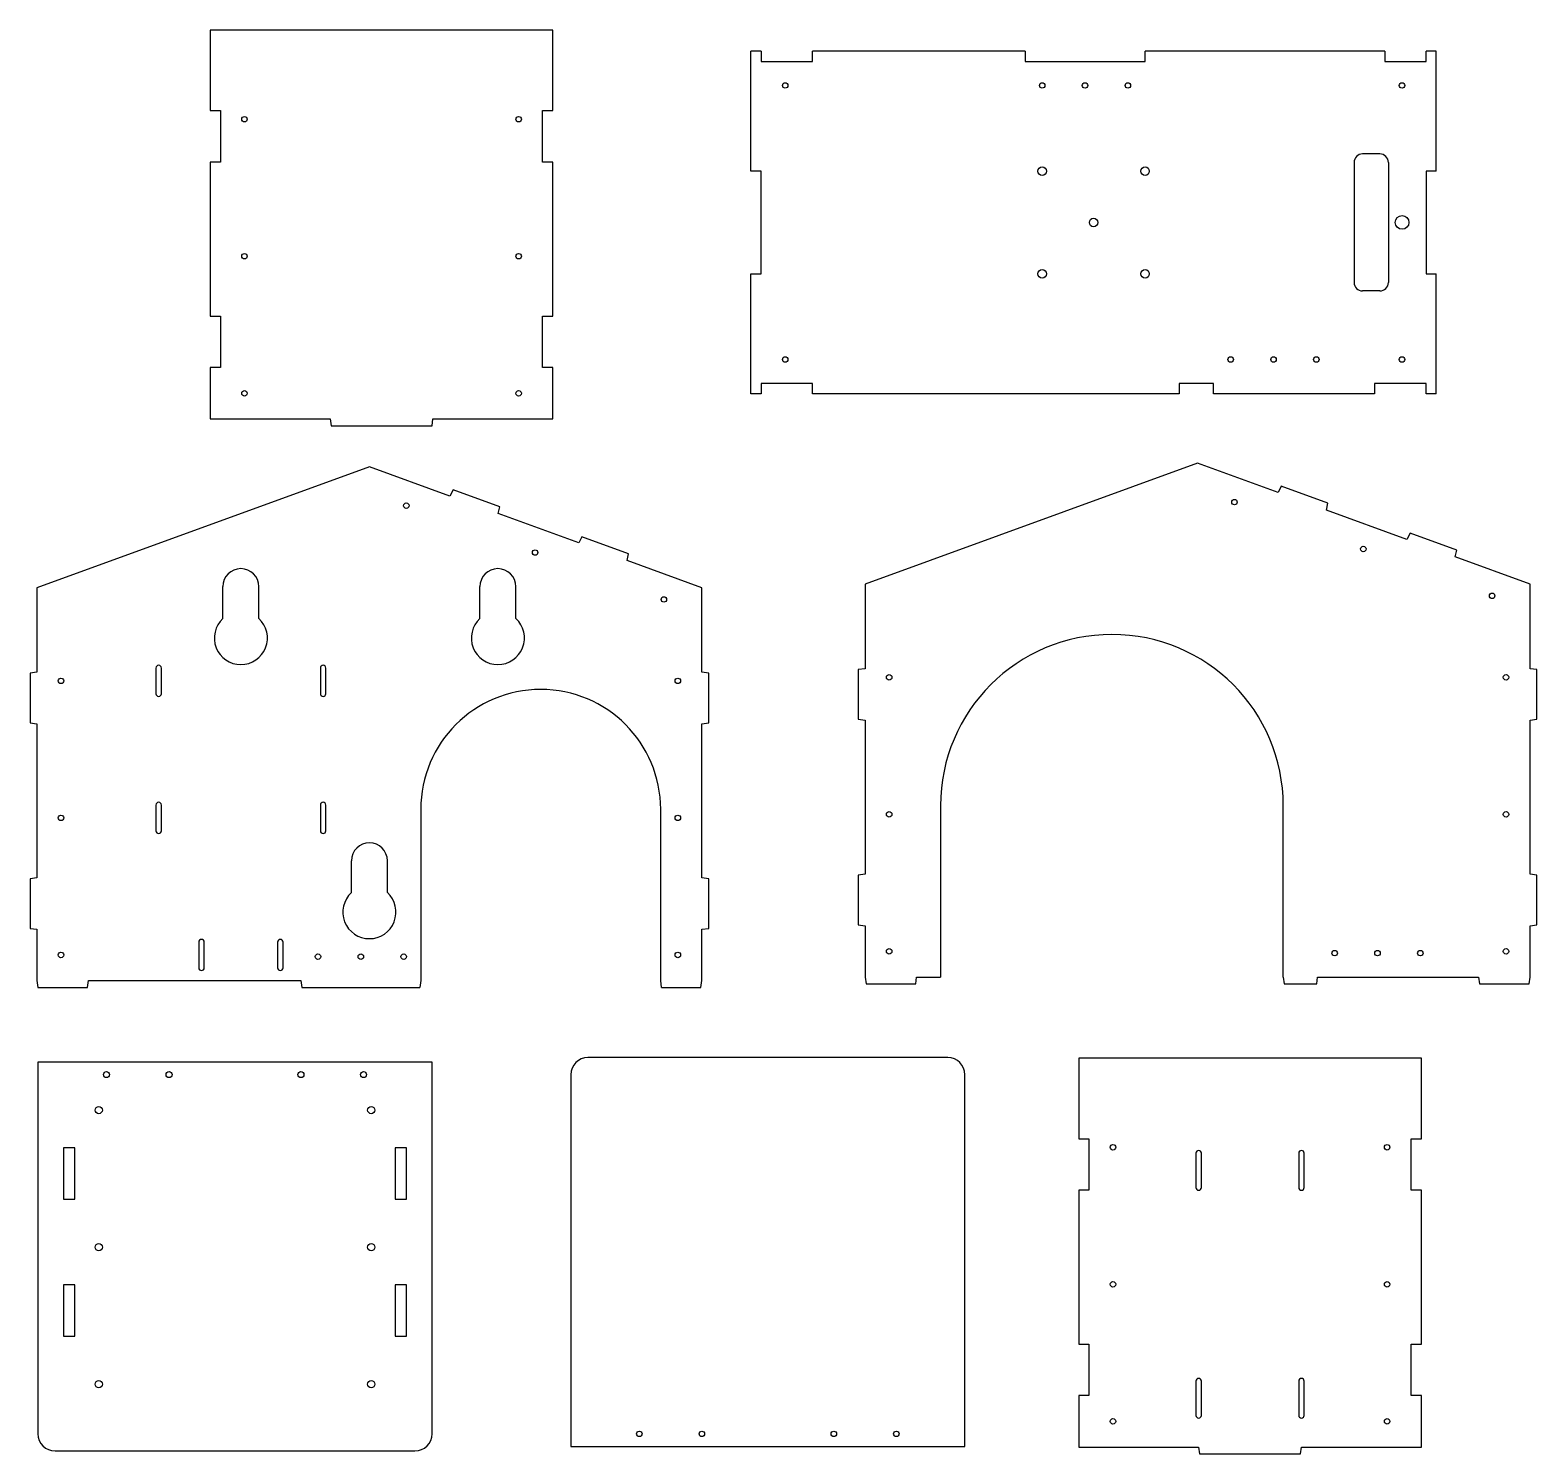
# Model space of a CAD drawing. Header units: millimetres. Extents: x 43 to 923, y 148 to 979.
import ezdxf

# ---------------------------------------------------------------- set-up
doc = ezdxf.new("R2010")
doc.units = ezdxf.units.MM

msp = doc.modelspace()

# ---------------------------------------------------------------- linework, layer by layer
at = {"color": 7, "linetype": 'Continuous', "lineweight": 25}
for p, q in [((348.52, 979.06), (148.52, 979.06)), ((148.52, 979.06), (148.52, 932.06)), ((348.52, 932.06), (348.52, 979.06)), ((464.09, 896.78), (464.09, 966.78)), ((470.09, 966.78), (464.09, 966.78)), ((470.09, 966.78), (470.09, 960.78)), ((470.09, 960.78), (500.09, 960.78)), ((500.09, 960.78), (500.09, 966.78)), ((624.09, 966.78), (500.09, 966.78)), ((624.09, 966.78), (624.09, 960.78)), ((624.09, 960.78), (694.09, 960.78)), ((694.09, 960.78), (694.09, 966.78)), ((834.09, 966.78), (694.09, 966.78)), ((834.09, 966.78), (834.09, 960.78)), ((834.09, 960.78), (858.09, 960.78)), ((858.09, 960.78), (858.09, 966.78)), ((864.09, 966.78), (858.09, 966.78)), ((864.09, 896.78), (864.09, 966.78)), ((148.52, 932.06), (154.52, 932.06)), ((154.52, 932.06), (154.52, 902.06)), ((342.52, 932.06), (348.52, 932.06)), ((342.52, 902.06), (342.52, 932.06)), ((831.09, 906.78), (821.09, 906.78)), ((154.52, 902.06), (148.52, 902.06)), ((148.52, 902.06), (148.52, 812.06)), ((348.52, 902.06), (342.52, 902.06)), ((348.52, 812.06), (348.52, 902.06)), ((816.09, 901.78), (816.09, 831.78)), ((836.09, 901.78), (836.09, 831.78)), ((470.09, 896.78), (464.09, 896.78)), ((470.09, 836.78), (470.09, 896.78)), ((864.09, 896.78), (858.09, 896.78)), ((858.09, 896.78), (858.09, 836.78)), ((464.09, 766.78), (464.09, 836.78)), ((464.09, 836.78), (470.09, 836.78)), ((858.09, 836.78), (864.09, 836.78)), ((864.09, 766.78), (864.09, 836.78)), ((831.09, 826.78), (821.09, 826.78)), ((148.52, 812.06), (154.52, 812.06)), ((154.52, 812.06), (154.52, 782.06)), ((342.52, 812.06), (348.52, 812.06)), ((342.52, 782.06), (342.52, 812.06)), ((154.52, 782.06), (148.52, 782.06)), ((148.52, 782.06), (148.52, 752.06)), ((348.52, 782.06), (342.52, 782.06)), ((348.52, 752.06), (348.52, 782.06)), ((470.09, 766.78), (464.09, 766.78)), ((500.09, 772.78), (470.09, 772.78)), ((470.09, 772.78), (470.09, 766.78)), ((500.09, 766.78), (500.09, 772.78)), ((714.09, 766.78), (500.09, 766.78)), ((734.09, 772.78), (714.09, 772.78)), ((714.09, 772.78), (714.09, 766.78)), ((734.09, 766.78), (734.09, 772.78)), ((828.09, 766.78), (734.09, 766.78)), ((858.09, 772.78), (828.09, 772.78)), ((828.09, 772.78), (828.09, 766.78)), ((858.09, 766.78), (858.09, 772.78)), ((864.09, 766.78), (858.09, 766.78)), ((148.52, 752.06), (218.52, 752.06)), ((218.52, 752.06), (219.02, 748.06)), ((219.02, 748.06), (278.02, 748.06)), ((278.02, 748.06), (278.52, 752.06)), ((278.52, 752.06), (348.52, 752.06)), ((241.43, 724.17), (47.43, 653.56)), ((288.42, 707.07), (241.43, 724.17)), ((724.77, 726.25), (530.77, 655.64)), ((771.75, 709.15), (724.77, 726.25)), ((773.59, 712.74), (771.75, 709.15)), ((800.84, 702.82), (773.59, 712.74)), ((290.26, 710.66), (288.42, 707.07)), ((317.51, 700.74), (290.26, 710.66)), ((316.61, 696.81), (317.51, 700.74)), ((363.59, 679.71), (316.61, 696.81)), ((799.94, 698.89), (800.84, 702.82)), ((846.93, 681.79), (799.94, 698.89)), ((365.43, 683.3), (363.59, 679.71)), ((392.68, 673.38), (365.43, 683.3)), ((848.77, 685.38), (846.93, 681.79)), ((876.02, 675.46), (848.77, 685.38)), ((391.78, 669.45), (392.68, 673.38)), ((435.43, 653.56), (391.78, 669.45)), ((875.12, 671.53), (876.02, 675.46)), ((918.77, 655.64), (875.12, 671.53)), ((47.43, 653.56), (47.43, 604.17)), ((155.93, 635.57), (155.93, 654.17)), ((176.93, 635.57), (176.93, 654.17)), ((305.93, 635.57), (305.93, 654.17)), ((326.93, 635.57), (326.93, 654.17)), ((435.43, 604.17), (435.43, 653.56)), ((530.77, 655.64), (530.77, 606.25)), ((918.77, 606.25), (918.77, 655.64)), ((47.43, 604.17), (43.43, 603.67)), ((43.43, 603.67), (43.43, 574.67)), ((116.83, 606.67), (116.83, 591.67)), ((120.03, 591.67), (120.03, 606.67)), ((212.83, 606.67), (212.83, 591.67)), ((216.03, 591.67), (216.03, 606.67)), ((439.43, 603.67), (435.43, 604.17)), ((439.43, 574.67), (439.43, 603.67)), ((530.77, 606.25), (526.77, 605.75)), ((526.77, 605.75), (526.77, 576.75)), ((922.77, 605.75), (918.77, 606.25)), ((922.77, 576.75), (922.77, 605.75)), ((43.43, 574.67), (47.43, 574.17)), ((47.43, 574.17), (47.43, 484.17)), ((435.43, 574.17), (439.43, 574.67)), ((435.43, 484.17), (435.43, 574.17)), ((526.77, 576.75), (530.77, 576.25)), ((530.77, 576.25), (530.77, 486.25)), ((918.77, 576.25), (922.77, 576.75)), ((918.77, 486.25), (918.77, 576.25)), ((116.83, 526.67), (116.83, 511.67)), ((120.03, 511.67), (120.03, 526.67)), ((212.83, 526.67), (212.83, 511.67)), ((216.03, 511.67), (216.03, 526.67)), ((271.43, 524.17), (271.43, 424.17)), ((411.43, 424.17), (411.43, 524.17)), ((574.77, 526.25), (574.77, 426.25)), ((774.77, 426.25), (774.77, 526.25)), ((230.93, 475.57), (230.93, 494.17)), ((251.93, 475.57), (251.93, 494.17)), ((47.43, 484.17), (43.43, 483.67)), ((43.43, 483.67), (43.43, 454.67)), ((439.43, 483.67), (435.43, 484.17)), ((439.43, 454.67), (439.43, 483.67)), ((530.77, 486.25), (526.77, 485.75)), ((526.77, 485.75), (526.77, 456.75)), ((922.77, 485.75), (918.77, 486.25)), ((922.77, 456.75), (922.77, 485.75)), ((43.43, 454.67), (47.43, 454.17)), ((47.43, 454.17), (47.43, 424.17)), ((435.43, 454.17), (439.43, 454.67)), ((435.43, 424.17), (435.43, 454.17)), ((526.77, 456.75), (530.77, 456.25)), ((530.77, 456.25), (530.77, 426.25)), ((918.77, 456.25), (922.77, 456.75)), ((918.77, 426.25), (918.77, 456.25)), ((141.83, 446.67), (141.83, 431.67)), ((145.03, 431.67), (145.03, 446.67)), ((187.83, 446.67), (187.83, 431.67)), ((191.03, 431.67), (191.03, 446.67)), ((47.43, 424.17), (47.93, 420.17)), ((76.93, 420.17), (77.43, 424.17)), ((77.43, 424.17), (201.43, 424.17)), ((201.43, 424.17), (201.93, 420.17)), ((271.43, 424.17), (270.93, 420.17)), ((411.93, 420.17), (411.43, 424.17)), ((434.93, 420.17), (435.43, 424.17)), ((530.77, 426.25), (531.27, 422.25)), ((531.27, 422.25), (560.27, 422.25)), ((560.27, 422.25), (560.77, 426.25)), ((560.77, 426.25), (574.77, 426.25)), ((774.77, 426.25), (775.27, 422.25)), ((775.27, 422.25), (794.27, 422.25)), ((794.27, 422.25), (794.77, 426.25)), ((794.77, 426.25), (888.77, 426.25)), ((888.77, 426.25), (889.27, 422.25)), ((889.27, 422.25), (918.27, 422.25)), ((918.27, 422.25), (918.77, 426.25)), ((47.93, 420.17), (76.93, 420.17)), ((201.93, 420.17), (270.93, 420.17)), ((411.93, 420.17), (434.93, 420.17)), ((578.98, 379.27), (368.98, 379.27)), ((855.37, 378.89), (655.37, 378.89)), ((655.37, 378.89), (655.37, 331.89)), ((855.37, 331.89), (855.37, 378.89)), ((277.99, 376.59), (47.99, 376.59)), ((47.99, 376.59), (47.99, 159.59)), ((277.99, 159.59), (277.99, 376.59)), ((358.98, 369.27), (358.98, 152.27)), ((588.98, 152.27), (588.98, 369.27)), ((69.49, 326.59), (62.99, 326.59)), ((62.99, 326.59), (62.99, 296.59)), ((69.49, 296.59), (69.49, 326.59)), ((256.49, 326.59), (256.49, 296.59)), ((262.99, 326.59), (256.49, 326.59)), ((262.99, 296.59), (262.99, 326.59)), ((655.37, 331.89), (661.37, 331.89)), ((661.37, 331.89), (661.37, 301.89)), ((849.37, 331.89), (855.37, 331.89)), ((849.37, 301.89), (849.37, 331.89)), ((723.77, 323.39), (723.77, 303.39)), ((726.97, 303.39), (726.97, 323.39)), ((783.77, 323.39), (783.77, 303.39)), ((786.97, 303.39), (786.97, 323.39)), ((661.37, 301.89), (655.37, 301.89)), ((655.37, 301.89), (655.37, 211.89)), ((855.37, 301.89), (849.37, 301.89)), ((855.37, 211.89), (855.37, 301.89)), ((62.99, 296.59), (69.49, 296.59)), ((256.49, 296.59), (262.99, 296.59)), ((69.49, 246.59), (62.99, 246.59)), ((62.99, 246.59), (62.99, 216.59)), ((69.49, 216.59), (69.49, 246.59)), ((256.49, 246.59), (256.49, 216.59)), ((262.99, 246.59), (256.49, 246.59)), ((262.99, 216.59), (262.99, 246.59)), ((62.99, 216.59), (69.49, 216.59)), ((256.49, 216.59), (262.99, 216.59)), ((655.37, 211.89), (661.37, 211.89)), ((661.37, 211.89), (661.37, 181.89)), ((849.37, 211.89), (855.37, 211.89)), ((849.37, 181.89), (849.37, 211.89)), ((723.77, 190.39), (723.77, 170.39)), ((726.97, 170.39), (726.97, 190.39)), ((783.77, 190.39), (783.77, 170.39)), ((786.97, 170.39), (786.97, 190.39)), ((661.37, 181.89), (655.37, 181.89)), ((655.37, 181.89), (655.37, 151.89)), ((855.37, 181.89), (849.37, 181.89)), ((855.37, 151.89), (855.37, 181.89)), ((57.99, 149.59), (267.99, 149.59)), ((358.98, 152.27), (588.98, 152.27)), ((655.37, 151.89), (725.37, 151.89)), ((725.37, 151.89), (725.87, 147.89)), ((784.87, 147.89), (785.37, 151.89)), ((785.37, 151.89), (855.37, 151.89)), ((725.87, 147.89), (784.87, 147.89))]:
    msp.add_line(p, q, dxfattribs=at)
for centre, radius in [((484.09, 946.78), 1.6), ((634.09, 946.78), 1.6), ((659.09, 946.78), 1.6), ((684.09, 946.78), 1.6), ((844.09, 946.78), 1.6), ((168.52, 927.06), 1.6), ((328.52, 927.06), 1.6), ((634.09, 896.78), 2.49), ((694.09, 896.78), 2.49), ((844.09, 866.78), 4), ((664.09, 866.78), 2.49), ((168.52, 847.06), 1.6), ((328.52, 847.06), 1.6), ((634.09, 836.78), 2.49), ((694.09, 836.78), 2.49), ((484.09, 786.78), 1.6), ((744.09, 786.78), 1.6), ((769.09, 786.78), 1.6), ((794.09, 786.78), 1.6), ((844.09, 786.78), 1.6), ((168.52, 767.06), 1.6), ((328.52, 767.06), 1.6), ((746.29, 703.52), 1.6), ((262.96, 701.44), 1.6), ((821.47, 676.16), 1.6), ((338.13, 674.08), 1.6), ((413.31, 646.72), 1.6), ((896.64, 648.8), 1.6), ((61.43, 599.17), 1.6), ((421.43, 599.17), 1.6), ((544.77, 601.25), 1.6), ((904.77, 601.25), 1.6), ((61.43, 519.17), 1.6), ((421.43, 519.17), 1.6), ((544.77, 521.25), 1.6), ((904.77, 521.25), 1.6), ((61.43, 439.17), 1.6), ((211.43, 438.17), 1.6), ((236.43, 438.17), 1.6), ((261.43, 438.17), 1.6), ((421.43, 439.17), 1.6), ((544.77, 441.25), 1.6), ((804.77, 440.25), 1.6), ((829.77, 440.25), 1.6), ((854.77, 440.25), 1.6), ((904.77, 441.25), 1.6), ((87.99, 369.29), 1.75), ((124.5, 369.29), 1.75), ((201.48, 369.29), 1.75), ((237.99, 369.29), 1.75), ((83.49, 348.59), 2.1), ((242.49, 348.59), 2.1), ((675.37, 326.89), 1.6), ((835.37, 326.89), 1.6), ((83.49, 268.59), 2.1), ((242.49, 268.59), 2.1), ((675.37, 246.89), 1.6), ((835.37, 246.89), 1.6), ((83.49, 188.59), 2.1), ((242.49, 188.59), 2.1), ((675.37, 166.89), 1.6), ((835.37, 166.89), 1.6), ((398.98, 159.57), 1.6), ((435.49, 159.57), 1.6), ((512.46, 159.57), 1.6), ((548.98, 159.57), 1.6)]:
    msp.add_circle(centre, radius, dxfattribs=at)
for centre, radius, start, end in [((821.09, 901.78), 5, 90, 180), ((831.09, 901.78), 5, 0, 90), ((821.09, 831.78), 5, 180, 270), ((831.09, 831.78), 5, 270, 0), ((166.43, 654.17), 10.5, 0, 180), ((316.43, 654.17), 10.5, 0, 180), ((166.43, 624.17), 15.5, 132.64231, 47.35769), ((316.43, 624.17), 15.5, 132.64231, 47.35769), ((674.77, 526.25), 100, 0, 180), ((118.43, 606.67), 1.6, 0, 180), ((214.43, 606.67), 1.6, 0, 180), ((118.43, 591.67), 1.6, 180, 0), ((214.43, 591.67), 1.6, 180, 0), ((341.43, 524.17), 70, 0, 180), ((118.43, 526.67), 1.6, 0, 180), ((214.43, 526.67), 1.6, 0, 180), ((118.43, 511.67), 1.6, 180, 0), ((214.43, 511.67), 1.6, 180, 0), ((241.43, 494.17), 10.5, 0, 180), ((241.43, 464.17), 15.5, 132.64231, 47.35769), ((143.43, 446.67), 1.6, 0, 180), ((189.43, 446.67), 1.6, 0, 180), ((143.43, 431.67), 1.6, 180, 360), ((189.43, 431.67), 1.6, 180, 360), ((368.98, 369.27), 10, 90, 180), ((578.98, 369.27), 10, 0, 90), ((725.37, 323.39), 1.6, 0, 180), ((785.37, 323.39), 1.6, 0, 180), ((725.37, 303.39), 1.6, 180, 0), ((785.37, 303.39), 1.6, 180, 0), ((725.37, 190.39), 1.6, 0, 180), ((785.37, 190.39), 1.6, 0, 180), ((725.37, 170.39), 1.6, 180, 0), ((785.37, 170.39), 1.6, 180, 0), ((57.99, 159.59), 10, 180, 270), ((267.99, 159.59), 10, 270, 0)]:
    msp.add_arc(centre, radius, start, end, dxfattribs=at)

doc.saveas('drawing.dxf')
